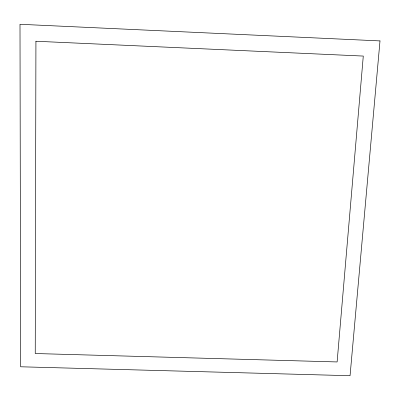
<?xml version="1.0" encoding="UTF-8"?>
<svg xmlns="http://www.w3.org/2000/svg" width="400" height="400" viewBox="0 0 400 400"><rect width="100%" height="100%" fill="white"/><g stroke="black" fill="none" stroke-linecap="round" stroke-linejoin="round"><path stroke-width="0.6" d="M35.93 41.25L35.24 353.53L337.12 361.945L363.285 56.07L35.93 41.25M380 40.915L350.055 375.715L20.62 366.78L20 24.285L380 40.915"/></g></svg>
